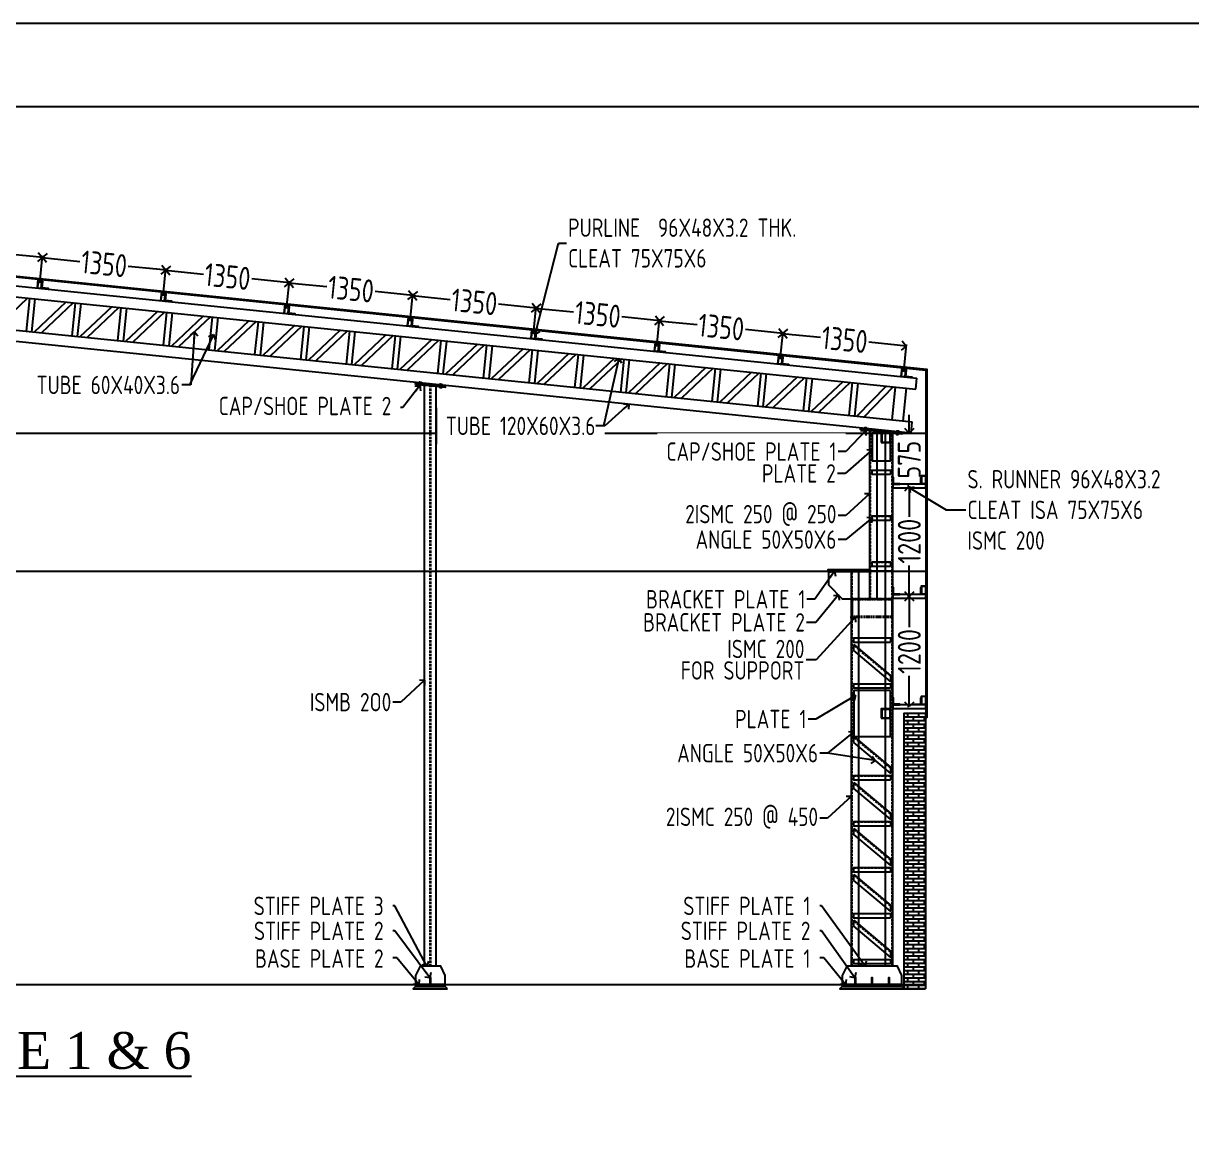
# Model space of a CAD drawing. Header units: millimetres. Extents: x 3470347 to 5996549, y -3470518 to 17149644.
# Drawn here: x 4654866 to 4667578, y 6622679 to 6634826 of the extents above; entities that cross this region are included whole.
import ezdxf

# ---------------------------------------------------------------- set-up
doc = ezdxf.new("R2010")
doc.units = ezdxf.units.MM
doc.header["$MEASUREMENT"] = 0
doc.header["$PDMODE"] = 35
doc.header["$PDSIZE"] = -5
doc.linetypes.add('DASHED', pattern=[0.75, 0.5, -0.25])
doc.linetypes.add('DASHED2', pattern=[0.375, 0.25, -0.125])
doc.layers.get('0').update_dxf_attribs({"linetype": 'CONTINUOUS', "lineweight": 25})
doc.layers.get('DEFPOINTS').update_dxf_attribs({"linetype": 'CONTINUOUS', "lineweight": 25})
doc.layers.add('BOLT', color=1, linetype='CONTINUOUS')
doc.layers.add('see level', color=2, linetype='CONTINUOUS')
for name, color, linetype, lineweight in [('L5', 10, 'CONTINUOUS', 40), ('rRCC 1', 3, 'CONTINUOUS', 25), ('SHEET', 7, 'CONTINUOUS', 15)]:
    doc.layers.add(name, color=color, linetype=linetype, lineweight=lineweight)
doc.styles.add('Arial', font='arial.ttf', dxfattribs={"height": 0.2})
doc.styles.add('DIM', font='geniso.shx', dxfattribs={"width": 0.85})
doc.dimstyles.new('ST-100', dxfattribs={"dimscale": 100, "dimtxt": 7, "dimasz": 5, "dimexe": 0.18, "dimexo": 0.0625, "dimgap": 0.2, "dimtad": 0, "dimdec": 0, "dimzin": 0, "dimdsep": 46, "dimtxsty": 'DIM', "dimblk": 'OPEN90', "dimcen": 0.09, "dimclrd": 256, "dimclrt": 7, "dimadec": 0, "dimazin": 0, "dimtfac": 1, "dimtdec": 0, "dimtofl": 0, "dimtmove": 0, "dimatfit": 3, "dimldrblk": 'OPEN90', "dimfxl": 1, "dimtolj": 1, "dimtzin": 0, "dimlwd": -1, "dimarcsym": 0})

# ---------------------------------------------------------------- blocks, each defined once
blk = doc.blocks.new('_Open90')
at = {"color": 0, "linetype": 'ByBlock', "lineweight": -2}
for p, q in [((0, 0), (-1, 0)), ((-0.5, 0.5), (0, 0)), ((0, 0), (-0.5, -0.5))]:
    blk.add_line(p, q, dxfattribs=at)
blk = doc.blocks.new('*D1167')
at = {"layer": 'BOLT', "color": 0, "lineweight": -2}
for p, q in [((4664500, 6628591), (4664488, 6628591)), ((4664500, 6627391), (4664488, 6627391))]:
    blk.add_line(p, q, dxfattribs=at)
at = {"layer": 'BOLT'}
for p, q in [((4664506, 6628491), (4664506, 6628255)), ((4664506, 6627491), (4664506, 6627726))]:
    blk.add_line(p, q, dxfattribs=at)
at = {"layer": 'DEFPOINTS', "color": 0}
for p in [(4664506, 6628591), (4664506, 6628591), (4664506, 6627391)]:
    blk.add_point(p, dxfattribs=at)
at = {"layer": 'BOLT', "xscale": 100, "yscale": 100, "zscale": 100}
for p, rotation in [((4664506, 6628591), 90), ((4664506, 6627391), 270)]:
    blk.add_blockref('_Open90', p, dxfattribs=dict(at, rotation=rotation))
at = {"layer": 'BOLT', "color": 7, "insert": (4664506, 6627991), "char_height": 250, "attachment_point": 5, "rotation": 90, "style": 'DIM'}
blk.add_mtext('\\A1;1200', dxfattribs=at)
blk = doc.blocks.new('*D1168')
at = {"layer": 'BOLT', "color": 0, "lineweight": -2}
for p, q in [((4664500, 6629791), (4664488, 6629791)), ((4664500, 6628591), (4664488, 6628591))]:
    blk.add_line(p, q, dxfattribs=at)
at = {"layer": 'BOLT'}
for p, q in [((4664506, 6629691), (4664506, 6629455)), ((4664506, 6628691), (4664506, 6628926))]:
    blk.add_line(p, q, dxfattribs=at)
at = {"layer": 'DEFPOINTS', "color": 0}
for p in [(4664506, 6629791), (4664506, 6629791), (4664506, 6628591)]:
    blk.add_point(p, dxfattribs=at)
at = {"layer": 'BOLT', "xscale": 100, "yscale": 100, "zscale": 100}
for p, rotation in [((4664506, 6629791), 90), ((4664506, 6628591), 270)]:
    blk.add_blockref('_Open90', p, dxfattribs=dict(at, rotation=rotation))
at = {"layer": 'BOLT', "color": 7, "insert": (4664506, 6629191), "char_height": 250, "attachment_point": 5, "rotation": 90, "style": 'DIM'}
blk.add_mtext('\\A1;1200', dxfattribs=at)
blk = doc.blocks.new('*D1169')
at = {"layer": 'BOLT'}
for p, q in [((4664506, 6630466), (4664506, 6630566)), ((4664506, 6629691), (4664506, 6629591))]:
    blk.add_line(p, q, dxfattribs=at)
at = {"layer": 'BOLT', "color": 0, "lineweight": -2}
for p, q in [((4664500, 6630366), (4664488, 6630366)), ((4664500, 6629791), (4664488, 6629791))]:
    blk.add_line(p, q, dxfattribs=at)
at = {"layer": 'DEFPOINTS', "color": 0}
for p in [(4664506, 6630366), (4664506, 6630366), (4664506, 6629791)]:
    blk.add_point(p, dxfattribs=at)
at = {"layer": 'BOLT', "xscale": 100, "yscale": 100, "zscale": 100}
for p, rotation in [((4664506, 6630366), 270), ((4664506, 6629791), 90)]:
    blk.add_blockref('_Open90', p, dxfattribs=dict(at, rotation=rotation))
at = {"layer": 'BOLT', "color": 7, "insert": (4664506, 6630078), "char_height": 250, "attachment_point": 5, "rotation": 90, "style": 'DIM'}
blk.add_mtext('\\A1;575', dxfattribs=at)
blk = doc.blocks.new('*D1438')
at = {"layer": 'BOLT', "color": 0, "lineweight": -2}
for p, q in [((4663102, 6631173), (4663132, 6631470)), ((4664445, 6631035), (4664475, 6631333))]:
    blk.add_line(p, q, dxfattribs=at)
at = {"layer": 'BOLT'}
for p, q in [((4663230, 6631442), (4663539, 6631411)), ((4664374, 6631325), (4664065, 6631357))]:
    blk.add_line(p, q, dxfattribs=at)
at = {"layer": 'DEFPOINTS', "color": 0}
for p in [(4663131, 6631452), (4663101, 6631167), (4664444, 6631029)]:
    blk.add_point(p, dxfattribs=at)
at = {"layer": 'BOLT', "xscale": 99.99999999999999, "yscale": 100, "zscale": 100}
for p, rotation in [((4663131, 6631452), 174.1519282366319), ((4664473, 6631315), 354.1519282366319)]:
    blk.add_blockref('_Open90', p, dxfattribs=dict(at, rotation=rotation))
at = {"layer": 'BOLT', "color": 7, "insert": (4663802, 6631384), "char_height": 250, "attachment_point": 5, "rotation": 354.1519, "style": 'DIM'}
blk.add_mtext('\\A1;1350', dxfattribs=at)
blk = doc.blocks.new('*D1439')
at = {"layer": 'BOLT', "color": 0, "lineweight": -2}
for p, q in [((4661759, 6631310), (4661789, 6631608)), ((4663102, 6631173), (4663132, 6631470))]:
    blk.add_line(p, q, dxfattribs=at)
at = {"layer": 'BOLT'}
for p, q in [((4661887, 6631580), (4662196, 6631548)), ((4663031, 6631463), (4662722, 6631494))]:
    blk.add_line(p, q, dxfattribs=at)
at = {"layer": 'DEFPOINTS', "color": 0}
for p in [(4661788, 6631590), (4661758, 6631304), (4663101, 6631167)]:
    blk.add_point(p, dxfattribs=at)
at = {"layer": 'BOLT', "xscale": 100, "yscale": 100, "zscale": 100}
for p, rotation in [((4661788, 6631590), 174.151928240695), ((4663131, 6631452), 354.1519282406949)]:
    blk.add_blockref('_Open90', p, dxfattribs=dict(at, rotation=rotation))
at = {"layer": 'BOLT', "color": 7, "insert": (4662459, 6631521), "char_height": 250, "attachment_point": 5, "rotation": 354.1519, "style": 'DIM'}
blk.add_mtext('\\A1;1350', dxfattribs=at)
blk = doc.blocks.new('*D1440')
at = {"layer": 'BOLT', "color": 0, "lineweight": -2}
for p, q in [((4660416, 6631448), (4660446, 6631746)), ((4661759, 6631310), (4661789, 6631608))]:
    blk.add_line(p, q, dxfattribs=at)
at = {"layer": 'BOLT'}
for p, q in [((4660544, 6631717), (4660853, 6631686)), ((4661688, 6631600), (4661379, 6631632))]:
    blk.add_line(p, q, dxfattribs=at)
at = {"layer": 'DEFPOINTS', "color": 0}
for p in [(4660445, 6631728), (4660415, 6631442), (4661758, 6631304)]:
    blk.add_point(p, dxfattribs=at)
at = {"layer": 'BOLT', "yscale": 100, "zscale": 100}
for p, xscale, rotation in [((4660445, 6631728), 99.99999999999999, 174.1519282407222), ((4661788, 6631590), 100, 354.1519282407222)]:
    blk.add_blockref('_Open90', p, dxfattribs=dict(at, xscale=xscale, rotation=rotation))
at = {"layer": 'BOLT', "color": 7, "insert": (4661116, 6631659), "char_height": 250, "attachment_point": 5, "rotation": 354.1519, "style": 'DIM'}
blk.add_mtext('\\A1;1350', dxfattribs=at)
blk = doc.blocks.new('*D1441')
at = {"layer": 'BOLT', "color": 0, "lineweight": -2}
for p, q in [((4659073, 6631585), (4659103, 6631883)), ((4660416, 6631448), (4660446, 6631746))]:
    blk.add_line(p, q, dxfattribs=at)
at = {"layer": 'BOLT'}
for p, q in [((4659201, 6631855), (4659510, 6631823)), ((4660345, 6631738), (4660036, 6631769))]:
    blk.add_line(p, q, dxfattribs=at)
at = {"layer": 'DEFPOINTS', "color": 0}
for p in [(4659102, 6631865), (4659072, 6631579), (4660415, 6631442)]:
    blk.add_point(p, dxfattribs=at)
at = {"layer": 'BOLT', "yscale": 100, "zscale": 100}
for p, xscale, rotation in [((4659102, 6631865), 100, 174.1519282407262), ((4660445, 6631728), 99.99999999999999, 354.1519282407262)]:
    blk.add_blockref('_Open90', p, dxfattribs=dict(at, xscale=xscale, rotation=rotation))
at = {"layer": 'BOLT', "color": 7, "insert": (4659773, 6631796), "char_height": 250, "attachment_point": 5, "rotation": 354.1519, "style": 'DIM'}
blk.add_mtext('\\A1;1350', dxfattribs=at)
blk = doc.blocks.new('*D1442')
at = {"layer": 'BOLT', "color": 0, "lineweight": -2}
for p, q in [((4657730, 6631723), (4657760, 6632021)), ((4659073, 6631585), (4659103, 6631883))]:
    blk.add_line(p, q, dxfattribs=at)
at = {"layer": 'BOLT'}
for p, q in [((4657858, 6631993), (4658167, 6631961)), ((4659002, 6631875), (4658693, 6631907))]:
    blk.add_line(p, q, dxfattribs=at)
at = {"layer": 'DEFPOINTS', "color": 0}
for p in [(4657759, 6632003), (4657729, 6631717), (4659072, 6631579)]:
    blk.add_point(p, dxfattribs=at)
at = {"layer": 'BOLT', "yscale": 100, "zscale": 100}
for p, xscale, rotation in [((4657759, 6632003), 100, 174.1519282407262), ((4659102, 6631865), 99.99999999999999, 354.1519282407262)]:
    blk.add_blockref('_Open90', p, dxfattribs=dict(at, xscale=xscale, rotation=rotation))
at = {"layer": 'BOLT', "color": 7, "insert": (4658430, 6631934), "char_height": 250, "attachment_point": 5, "rotation": 354.1519, "style": 'DIM'}
blk.add_mtext('\\A1;1350', dxfattribs=at)
blk = doc.blocks.new('*D1443')
at = {"layer": 'BOLT', "color": 0, "lineweight": -2}
for p, q in [((4656387, 6631860), (4656417, 6632158)), ((4657730, 6631723), (4657760, 6632021))]:
    blk.add_line(p, q, dxfattribs=at)
at = {"layer": 'BOLT'}
for p, q in [((4656515, 6632130), (4656824, 6632098)), ((4657659, 6632013), (4657350, 6632045))]:
    blk.add_line(p, q, dxfattribs=at)
at = {"layer": 'DEFPOINTS', "color": 0}
for p in [(4656416, 6632140), (4656386, 6631854), (4657729, 6631717)]:
    blk.add_point(p, dxfattribs=at)
at = {"layer": 'BOLT', "yscale": 100, "zscale": 100}
for p, xscale, rotation in [((4656416, 6632140), 99.99999999999999, 174.1519282407222), ((4657759, 6632003), 100, 354.1519282407222)]:
    blk.add_blockref('_Open90', p, dxfattribs=dict(at, xscale=xscale, rotation=rotation))
at = {"layer": 'BOLT', "color": 7, "insert": (4657087, 6632071), "char_height": 250, "attachment_point": 5, "rotation": 354.1519, "style": 'DIM'}
blk.add_mtext('\\A1;1350', dxfattribs=at)
blk = doc.blocks.new('*D1444')
at = {"layer": 'BOLT', "color": 0, "lineweight": -2}
for p, q in [((4655044, 6631998), (4655074, 6632296)), ((4656387, 6631860), (4656417, 6632158))]:
    blk.add_line(p, q, dxfattribs=at)
at = {"layer": 'BOLT'}
for p, q in [((4655172, 6632268), (4655481, 6632236)), ((4656316, 6632150), (4656007, 6632182))]:
    blk.add_line(p, q, dxfattribs=at)
at = {"layer": 'DEFPOINTS', "color": 0}
for p in [(4655073, 6632278), (4655043, 6631992), (4656386, 6631854)]:
    blk.add_point(p, dxfattribs=at)
at = {"layer": 'BOLT', "yscale": 100, "zscale": 100}
for p, xscale, rotation in [((4655073, 6632278), 100, 174.1519282407262), ((4656416, 6632140), 99.99999999999999, 354.1519282407262)]:
    blk.add_blockref('_Open90', p, dxfattribs=dict(at, xscale=xscale, rotation=rotation))
at = {"layer": 'BOLT', "color": 7, "insert": (4655744, 6632209), "char_height": 250, "attachment_point": 5, "rotation": 354.1519, "style": 'DIM'}
blk.add_mtext('\\A1;1350', dxfattribs=at)
blk = doc.blocks.new('*D1445')
at = {"layer": 'BOLT', "color": 0, "lineweight": -2}
for p, q in [((4653701, 6632136), (4653732, 6632433)), ((4655044, 6631998), (4655074, 6632296))]:
    blk.add_line(p, q, dxfattribs=at)
at = {"layer": 'BOLT'}
for p, q in [((4653829, 6632405), (4654138, 6632374)), ((4654973, 6632288), (4654664, 6632320))]:
    blk.add_line(p, q, dxfattribs=at)
at = {"layer": 'DEFPOINTS', "color": 0}
for p in [(4653730, 6632415), (4653700, 6632129), (4655043, 6631992)]:
    blk.add_point(p, dxfattribs=at)
at = {"layer": 'BOLT', "yscale": 100, "zscale": 100}
for p, xscale, rotation in [((4653730, 6632415), 100, 174.1519282407262), ((4655073, 6632278), 99.99999999999999, 354.1519282407262)]:
    blk.add_blockref('_Open90', p, dxfattribs=dict(at, xscale=xscale, rotation=rotation))
at = {"layer": 'BOLT', "color": 7, "insert": (4654401, 6632347), "char_height": 250, "attachment_point": 5, "rotation": 354.1519, "style": 'DIM'}
blk.add_mtext('\\A1;1350', dxfattribs=at)

msp = doc.modelspace()

# ---------------------------------------------------------------- hatches: boundary and pattern name
at = {"transparency": 33554559}
h = msp.add_hatch(color=2, dxfattribs=at)
h.dxf.hatch_style = 1
h.paths.add_polyline_path([(4655014.6, 6631946.52), (4655062.35, 6631941.63), (4655072.13, 6632037.13), (4655024.38, 6632042.02)])
h.paths.add_polyline_path([(4655018.11, 6631949.38), (4655059.49, 6631945.14), (4655068.62, 6632034.27), (4655027.24, 6632038.51)], flags=16)
h = msp.add_hatch(color=2, dxfattribs=at)
h.dxf.hatch_style = 1
h.paths.add_polyline_path([(4656357.58, 6631808.97), (4656405.33, 6631804.07), (4656415.11, 6631899.58), (4656367.36, 6631904.47)])
h.paths.add_polyline_path([(4656361.08, 6631811.82), (4656402.47, 6631807.58), (4656411.6, 6631896.72), (4656370.21, 6631900.96)], flags=16)
h = msp.add_hatch(color=2, dxfattribs=at)
h.dxf.hatch_style = 1
h.paths.add_polyline_path([(4657700.55, 6631671.41), (4657748.3, 6631666.52), (4657758.08, 6631762.02), (4657710.33, 6631766.91)])
h.paths.add_polyline_path([(4657704.06, 6631674.27), (4657745.44, 6631670.03), (4657754.57, 6631759.17), (4657713.19, 6631763.4)], flags=16)
h = msp.add_hatch(color=2, dxfattribs=at)
h.dxf.hatch_style = 1
h.paths.add_polyline_path([(4659043.52, 6631533.86), (4659091.27, 6631528.97), (4659101.05, 6631624.47), (4659053.3, 6631629.36)])
h.paths.add_polyline_path([(4659047.03, 6631536.72), (4659088.42, 6631532.48), (4659097.55, 6631621.61), (4659056.16, 6631625.85)], flags=16)
h = msp.add_hatch(color=2, dxfattribs=at)
h.dxf.hatch_style = 1
h.paths.add_polyline_path([(4660386.5, 6631396.31), (4660434.25, 6631391.42), (4660444.03, 6631486.92), (4660396.28, 6631491.81)])
h.paths.add_polyline_path([(4660390.01, 6631399.16), (4660431.39, 6631394.93), (4660440.52, 6631484.06), (4660399.14, 6631488.3)], flags=16)
h = msp.add_hatch(color=2, dxfattribs=at)
h.dxf.hatch_style = 1
h.paths.add_polyline_path([(4661729.47, 6631258.75), (4661777.22, 6631253.86), (4661787, 6631349.36), (4661739.25, 6631354.25)])
h.paths.add_polyline_path([(4661732.98, 6631261.61), (4661774.36, 6631257.37), (4661783.49, 6631346.51), (4661742.11, 6631350.75)], flags=16)
h = msp.add_hatch(color=2, dxfattribs=at)
h.dxf.hatch_style = 1
h.paths.add_polyline_path([(4663072.45, 6631121.2), (4663120.2, 6631116.31), (4663129.98, 6631211.81), (4663082.23, 6631216.7)])
h.paths.add_polyline_path([(4663075.95, 6631124.06), (4663117.34, 6631119.82), (4663126.47, 6631208.95), (4663085.08, 6631213.19)], flags=16)
h = msp.add_hatch(color=2, dxfattribs=at)
h.dxf.hatch_style = 1
h.paths.add_polyline_path([(4664415.42, 6630983.65), (4664463.17, 6630978.76), (4664472.95, 6631074.26), (4664425.2, 6631079.15)])
h.paths.add_polyline_path([(4664418.93, 6630986.51), (4664460.31, 6630982.27), (4664469.44, 6631071.4), (4664428.06, 6631075.64)], flags=16)
h = msp.add_hatch(color=2, dxfattribs=at)
h.dxf.hatch_style = 1
h.paths.add_polyline_path([(4664201.37, 6630265.5), (4664201.37, 6630365.5), (4664301.37, 6630365.5), (4664301.37, 6630265.5)])
h.paths.add_polyline_path([(4664205.37, 6630269.5), (4664205.37, 6630361.5), (4664297.37, 6630361.5), (4664297.37, 6630269.5)], flags=16)
h = msp.add_hatch(color=2, dxfattribs=at)
h.dxf.hatch_style = 1
h.paths.add_polyline_path([(4664686.37, 6629810.5), (4664686.37, 6629906.5), (4664638.37, 6629906.5), (4664638.37, 6629810.5)])
h.paths.add_polyline_path([(4664683.17, 6629903.3), (4664683.17, 6629813.7), (4664641.57, 6629813.7), (4664641.57, 6629903.3)], flags=16)
h = msp.add_hatch(color=2, dxfattribs=at)
h.dxf.hatch_style = 1
h.paths.add_polyline_path([(4664686.37, 6628610.5), (4664686.37, 6628706.5), (4664638.37, 6628706.5), (4664638.37, 6628610.5)])
h.paths.add_polyline_path([(4664683.17, 6628703.3), (4664683.17, 6628613.7), (4664641.57, 6628613.7), (4664641.57, 6628703.3)], flags=16)
h = msp.add_hatch(color=2, dxfattribs=at)
h.dxf.hatch_style = 1
h.paths.add_polyline_path([(4664686.37, 6627410.5), (4664686.37, 6627506.5), (4664638.37, 6627506.5), (4664638.37, 6627410.5)])
h.paths.add_polyline_path([(4664683.17, 6627503.3), (4664683.17, 6627413.7), (4664641.57, 6627413.7), (4664641.57, 6627503.3)], flags=16)
h = msp.add_hatch(color=2, dxfattribs=at)
h.dxf.hatch_style = 1
h.paths.add_polyline_path([(4664201.37, 6627265.5), (4664201.37, 6627365.5), (4664301.37, 6627365.5), (4664301.37, 6627265.5)])
h.paths.add_polyline_path([(4664205.37, 6627269.5), (4664205.37, 6627361.5), (4664297.37, 6627361.5), (4664297.37, 6627269.5)], flags=16)
at = {"ltscale": 15, "true_color": 0xcd6928}
h = msp.add_hatch(dxfattribs=at)
h.set_pattern_fill('AR-BRSTD', color=32, scale=15, angle=180)
h.set_pattern_definition([(0, (4634911.37, 6623720.505), (0, 40.005), []), (90, (4634911.37, 6623720.505), (-60, 40.005), [40.005, -40.005])])
h.paths.add_polyline_path([(4664681.37, 6624320.5), (4664451.37, 6624320.5), (4664451.37, 6627320.5), (4664681.37, 6627320.5)])

# ---------------------------------------------------------------- linework, layer by layer
at = {"color": 1}
for p, q in [((4659232.2, 6624565.5, 0), (4659232.2, 6630887.27, 0)), ((4664076.37, 6628565.5, 0), (4664076.37, 6630391.11, 0)), ((4664156.37, 6628565.5, 0), (4664156.37, 6630382.92, 0)), ((4664246.37, 6628265.5, 0), (4664246.37, 6630373.7, 0)), ((4664326.37, 6624565.5, 0), (4664326.37, 6630365.5, 0)), ((4663876.37, 6624565.5, 0), (4663876.37, 6628865.5, 0)), ((4663956.37, 6628265.5, 0), (4663956.37, 6628865.5, 0)), ((4663956.37, 6624565.5, 0), (4663956.37, 6628265.5, 0)), ((4664246.37, 6624565.5, 0), (4664246.37, 6628265.5, 0))]:
    msp.add_line(p, q, dxfattribs=at)
at = {"color": 1, "linetype": 'DASHED', "ltscale": 50}
for p, q in [((4659291.25, 6624565.5, 0), (4659291.25, 6630881.22, 0)), ((4659298.15, 6624565.5, 0), (4659298.15, 6630880.52, 0)), ((4664083.47, 6628565.5, 0), (4664083.47, 6630390.38, 0)), ((4664319.27, 6628265.5, 0), (4664319.27, 6630366.23, 0)), ((4663883.47, 6628265.5, 0), (4663883.47, 6628865.5, 0)), ((4663883.47, 6624565.5, 0), (4663883.47, 6628265.5, 0)), ((4664319.27, 6624565.5, 0), (4664319.27, 6628265.5, 0))]:
    msp.add_line(p, q, dxfattribs=at)
at = {"color": 192, "lineweight": 25, "elevation": 0}
msp.add_lwpolyline([(4630913.37, 6601077.16), (4678644.03, 6601077.16), (4678644.03, 6634826.15), (4630913.37, 6634826.15)], close=True, dxfattribs=at)
at = {"color": 140, "elevation": 0}
for points in [[(4649681.37, 6632599.32), (4664696.37, 6631061.43), (4664696.37, 6627268.09)], [(4649681.37, 6632589.27), (4664686.37, 6631052.4), (4664686.37, 6627268.09)], [(4664696.37, 6627268.09), (4664686.37, 6627268.09)]]:
    msp.add_lwpolyline(points, dxfattribs=at)
at = {"color": 3, "elevation": 0}
for points in [[(4649681.38, 6632492.77), (4664587.52, 6630966.02)], [(4649681.38, 6632492.77), (4664587.52, 6630966.02)], [(4649681.38, 6632372.14), (4664575.29, 6630846.65)], [(4649681.38, 6632010.26), (4664538.61, 6630488.52)], [(4649681.38, 6631889.63), (4664526.38, 6630369.14)], [(4654910.85, 6631836.52), (4654565.05, 6631510.05)], [(4654899.04, 6631475.84), (4654935.72, 6631833.97)], [(4654958.73, 6631469.73), (4654995.41, 6631827.86)], [(4655329.4, 6631793.65), (4654983.57, 6631467.15)], [(4655408.25, 6631785.57), (4655062.45, 6631459.11)], [(4655396.44, 6631424.9), (4655433.12, 6631783.02)], [(4655456.13, 6631418.78), (4655492.81, 6631776.91)], [(4655826.8, 6631742.7), (4655480.97, 6631416.21)], [(4655905.65, 6631734.63), (4655559.85, 6631408.16)], [(4655893.84, 6631373.95), (4655930.52, 6631732.08)], [(4655953.53, 6631367.84), (4655990.21, 6631725.97)], [(4656324.2, 6631691.76), (4655978.36, 6631365.26)], [(4656403.05, 6631683.68), (4656057.24, 6631357.22)], [(4656391.24, 6631323.01), (4656427.92, 6631681.13)], [(4656450.92, 6631316.89), (4656487.6, 6631675.02)], [(4656821.6, 6631640.81), (4656475.76, 6631314.32)], [(4656900.44, 6631632.74), (4656554.64, 6631306.27)], [(4656888.63, 6631272.06), (4656925.31, 6631630.19)], [(4656948.32, 6631265.95), (4656985, 6631624.07)], [(4657318.99, 6631589.87), (4656973.16, 6631263.37)], [(4657397.84, 6631581.79), (4657052.04, 6631255.32)], [(4657386.03, 6631221.12), (4657422.71, 6631579.24)], [(4657445.72, 6631215), (4657482.4, 6631573.13)], [(4657816.39, 6631538.92), (4657470.56, 6631212.43)], [(4657895.24, 6631530.84), (4657549.44, 6631204.38)], [(4657883.43, 6631170.17), (4657920.11, 6631528.3)], [(4657943.12, 6631164.06), (4657979.8, 6631522.18)], [(4658313.79, 6631487.97), (4657967.96, 6631161.48)], [(4658392.64, 6631479.9), (4658046.83, 6631153.43)], [(4658380.83, 6631119.22), (4658417.51, 6631477.35)], [(4658440.51, 6631113.11), (4658477.2, 6631471.24)], [(4658811.19, 6631437.03), (4658465.35, 6631110.53)], [(4658890.04, 6631428.95), (4658544.23, 6631102.49)], [(4658878.22, 6631068.28), (4658914.91, 6631426.41)], [(4658937.91, 6631062.17), (4658974.59, 6631420.29)], [(4659308.59, 6631386.08), (4658962.75, 6631059.59)], [(4659387.43, 6631378.01), (4659041.63, 6631051.54)], [(4659375.62, 6631017.33), (4659412.3, 6631375.46)], [(4659435.31, 6631011.22), (4659471.99, 6631369.35)], [(4659805.98, 6631335.14), (4659460.15, 6631008.64)], [(4659884.83, 6631327.06), (4659539.03, 6631000.6)], [(4659873.02, 6630966.39), (4659909.7, 6631324.51)], [(4659932.71, 6630960.28), (4659969.39, 6631318.4)], [(4660303.38, 6631284.19), (4659957.55, 6630957.7)], [(4660382.23, 6631276.12), (4660036.43, 6630949.65)], [(4660370.42, 6630915.44), (4660407.1, 6631273.57)], [(4660430.11, 6630909.33), (4660466.79, 6631267.46)], [(4660800.78, 6631233.25), (4660454.94, 6630906.75)], [(4660879.63, 6631225.17), (4660533.82, 6630898.71)], [(4660867.82, 6630864.5), (4660904.5, 6631222.62)], [(4660927.5, 6630858.38), (4660964.18, 6631216.51)], [(4661298.18, 6631182.3), (4660952.34, 6630855.81)], [(4661377.02, 6631174.23), (4661031.22, 6630847.76)], [(4661365.21, 6630813.55), (4661401.89, 6631171.68)], [(4661424.9, 6630807.44), (4661461.58, 6631165.56)], [(4661795.57, 6631131.36), (4661449.74, 6630804.86)], [(4661874.42, 6631123.28), (4661528.62, 6630796.82)], [(4661862.61, 6630762.61), (4661899.29, 6631120.73)], [(4661922.3, 6630756.49), (4661958.98, 6631114.62)], [(4662292.97, 6631080.41), (4661947.14, 6630753.92)], [(4662371.82, 6631072.33), (4662026.02, 6630745.87)], [(4662360.01, 6630711.66), (4662396.69, 6631069.79)], [(4662419.7, 6630705.55), (4662456.38, 6631063.67)], [(4662790.37, 6631029.47), (4662444.54, 6630702.97)], [(4662869.22, 6631021.39), (4662523.41, 6630694.92)], [(4662857.41, 6630660.72), (4662894.09, 6631018.84)], [(4662917.09, 6630654.6), (4662953.78, 6631012.73)], [(4663287.77, 6630978.52), (4662941.93, 6630652.03)], [(4663366.62, 6630970.44), (4663020.81, 6630643.98)], [(4663354.8, 6630609.77), (4663391.49, 6630967.9)], [(4663414.49, 6630603.66), (4663451.17, 6630961.78)], [(4664575.29, 6630846.65), (4664587.52, 6630966.02)], [(4663785.17, 6630927.57), (4663439.33, 6630601.08)], [(4663864.01, 6630919.5), (4663518.21, 6630593.03)], [(4663852.2, 6630558.82), (4663888.88, 6630916.95)], [(4663911.89, 6630552.71), (4663948.57, 6630910.84)], [(4664255.58, 6630879.39), (4663936.73, 6630550.13)], [(4664331.57, 6630871.61), (4664012.75, 6630542.38)], [(4664319.76, 6630510.94), (4664356.44, 6630869.06)], [(4664439.13, 6630498.71), (4664475.81, 6630856.84)], [(4664526.38, 6630369.14), (4664538.61, 6630488.52)], [(4664301.37, 6629915.5), (4664101.37, 6629915.5), (4664101.37, 6629965.5), (4664301.37, 6629965.5), (4664301.37, 6629915.5)], [(4664301.37, 6629415.5), (4664101.37, 6629415.5), (4664101.37, 6629465.5), (4664301.37, 6629465.5), (4664301.37, 6629415.5)], [(4664301.37, 6628915.5), (4664101.37, 6628915.5), (4664101.37, 6628965.5), (4664301.37, 6628965.5), (4664301.37, 6628915.5)], [(4663901.36, 6628065.52), (4664301.37, 6627730.71), (4664301.37, 6627665.5), (4663901.37, 6628000.3), (4663901.37, 6628065.5)], [(4664301.37, 6628090.5), (4663901.37, 6628090.5), (4663901.37, 6628140.5), (4664301.37, 6628140.5), (4664301.37, 6628090.5)], [(4664301.37, 6627590.5), (4663901.37, 6627590.5), (4663901.37, 6627640.5), (4664301.37, 6627640.5), (4664301.37, 6627590.5)], [(4663901.36, 6627065.52), (4664301.37, 6626730.71), (4664301.37, 6626665.5), (4663901.37, 6627000.3), (4663901.37, 6627065.5)], [(4664301.37, 6626590.5), (4663901.37, 6626590.5), (4663901.37, 6626640.5), (4664301.37, 6626640.5), (4664301.37, 6626590.5)], [(4663901.36, 6626565.52), (4664301.37, 6626230.71), (4664301.37, 6626165.5), (4663901.37, 6626500.3), (4663901.37, 6626565.5)], [(4664301.37, 6626090.5), (4663901.37, 6626090.5), (4663901.37, 6626140.5), (4664301.37, 6626140.5), (4664301.37, 6626090.5)], [(4663901.36, 6626065.52), (4664301.37, 6625730.71), (4664301.37, 6625665.5), (4663901.37, 6626000.3), (4663901.37, 6626065.5)], [(4664301.37, 6625590.5), (4663901.37, 6625590.5), (4663901.37, 6625640.5), (4664301.37, 6625640.5), (4664301.37, 6625590.5)], [(4663901.36, 6625565.52), (4664301.37, 6625230.71), (4664301.37, 6625165.5), (4663901.37, 6625500.3), (4663901.37, 6625565.5)], [(4664301.37, 6625090.5), (4663901.37, 6625090.5), (4663901.37, 6625140.5), (4664301.37, 6625140.5), (4664301.37, 6625090.5)], [(4663901.36, 6625065.52), (4664301.37, 6624730.71), (4664301.37, 6624665.5), (4663901.37, 6625000.3), (4663901.37, 6625065.5)], [(4664301.37, 6624590.5), (4663901.37, 6624590.5), (4663901.37, 6624640.5), (4664301.37, 6624640.5), (4664301.37, 6624590.5)]]:
    msp.add_lwpolyline(points, dxfattribs=at)
at = {"elevation": 0}
for points in [[(4655024.38, 6632042.02), (4655014.6, 6631946.52), (4655062.35, 6631941.63), (4655072.13, 6632037.13)], [(4655027.24, 6632038.51), (4655018.11, 6631949.38), (4655059.49, 6631945.14), (4655068.62, 6632034.27)], [(4656367.36, 6631904.47), (4656357.58, 6631808.97), (4656405.33, 6631804.07), (4656415.11, 6631899.58)], [(4656370.21, 6631900.96), (4656361.08, 6631811.82), (4656402.47, 6631807.58), (4656411.6, 6631896.72)], [(4657710.33, 6631766.91), (4657700.55, 6631671.41), (4657748.3, 6631666.52), (4657758.08, 6631762.02)], [(4657713.19, 6631763.4), (4657704.06, 6631674.27), (4657745.44, 6631670.03), (4657754.57, 6631759.17)], [(4659053.3, 6631629.36), (4659043.52, 6631533.86), (4659091.27, 6631528.97), (4659101.05, 6631624.47)], [(4659056.16, 6631625.85), (4659047.03, 6631536.72), (4659088.42, 6631532.48), (4659097.55, 6631621.61)], [(4660396.28, 6631491.81), (4660386.5, 6631396.31), (4660434.25, 6631391.42), (4660444.03, 6631486.92)], [(4660399.14, 6631488.3), (4660390.01, 6631399.16), (4660431.39, 6631394.93), (4660440.52, 6631484.06)], [(4661739.25, 6631354.25), (4661729.47, 6631258.75), (4661777.22, 6631253.86), (4661787, 6631349.36)], [(4661742.11, 6631350.75), (4661732.98, 6631261.61), (4661774.36, 6631257.37), (4661783.49, 6631346.51)], [(4663082.23, 6631216.7), (4663072.45, 6631121.2), (4663120.2, 6631116.31), (4663129.98, 6631211.81)], [(4663085.08, 6631213.19), (4663075.95, 6631124.06), (4663117.34, 6631119.82), (4663126.47, 6631208.95)], [(4664425.2, 6631079.15), (4664415.42, 6630983.65), (4664463.17, 6630978.76), (4664472.95, 6631074.26)], [(4664428.06, 6631075.64), (4664418.93, 6630986.51), (4664460.31, 6630982.27), (4664469.44, 6631071.4)], [(4664686.37, 6629906.5), (4664686.37, 6629810.5), (4664638.37, 6629810.5), (4664638.37, 6629906.5)], [(4664683.17, 6629903.3), (4664683.17, 6629813.7), (4664641.57, 6629813.7), (4664641.57, 6629903.3)], [(4664686.37, 6628706.5), (4664686.37, 6628610.5), (4664638.37, 6628610.5), (4664638.37, 6628706.5)], [(4664683.17, 6628703.3), (4664683.17, 6628613.7), (4664641.57, 6628613.7), (4664641.57, 6628703.3)], [(4664686.37, 6627506.5), (4664686.37, 6627410.5), (4664638.37, 6627410.5), (4664638.37, 6627506.5)], [(4664683.17, 6627503.3), (4664683.17, 6627413.7), (4664641.57, 6627413.7), (4664641.57, 6627503.3)]]:
    msp.add_lwpolyline(points, close=True, dxfattribs=at)
at = {"color": 3, "elevation": 0}
for points in [[(4655136.96, 6631933.99), (4655137.57, 6631939.95), (4655068.93, 6631946.99), (4655075.96, 6632015.63), (4655069.99, 6632016.24), (4655062.35, 6631941.63)], [(4656479.93, 6631796.43), (4656480.55, 6631802.4), (4656411.91, 6631809.43), (4656418.94, 6631878.07), (4656412.97, 6631878.68), (4656405.33, 6631804.07)], [(4657822.91, 6631658.88), (4657823.52, 6631664.85), (4657754.88, 6631671.88), (4657761.91, 6631740.52), (4657755.94, 6631741.13), (4657748.3, 6631666.52)], [(4659165.88, 6631521.33), (4659166.49, 6631527.3), (4659097.85, 6631534.33), (4659104.88, 6631602.97), (4659098.92, 6631603.58), (4659091.27, 6631528.97)], [(4660508.86, 6631383.77), (4660509.47, 6631389.74), (4660440.83, 6631396.77), (4660447.86, 6631465.41), (4660441.89, 6631466.03), (4660434.25, 6631391.42)], [(4661851.83, 6631246.22), (4661852.44, 6631252.19), (4661783.8, 6631259.22), (4661790.83, 6631327.86), (4661784.86, 6631328.47), (4661777.22, 6631253.86)], [(4663194.81, 6631108.67), (4663195.42, 6631114.64), (4663126.78, 6631121.67), (4663133.81, 6631190.31), (4663127.84, 6631190.92), (4663120.2, 6631116.31)], [(4664537.78, 6630971.12), (4664538.39, 6630977.08), (4664469.75, 6630984.12), (4664476.78, 6631052.76), (4664470.81, 6631053.37), (4664463.17, 6630978.76)], [(4664201.37, 6630265.5), (4664301.37, 6630265.5), (4664301.37, 6630365.5), (4664201.37, 6630365.5)], [(4664205.37, 6630269.5), (4664297.37, 6630269.5), (4664297.37, 6630361.5), (4664205.37, 6630361.5)], [(4664326.37, 6629885.5), (4664326.37, 6629810.5), (4664401.37, 6629810.5), (4664401.37, 6629816.5), (4664332.37, 6629816.5), (4664332.37, 6629885.5)], [(4664638.37, 6629885.5), (4664638.37, 6629810.5), (4664563.37, 6629810.5), (4664563.37, 6629816.5), (4664632.37, 6629816.5), (4664632.37, 6629885.5)], [(4663626.37, 6628865.5), (4663626.37, 6628715.5), (4663776.37, 6628565.5), (4663876.37, 6628565.5), (4664326.37, 6628565.5), (4664326.37, 6628865.5), (4663876.37, 6628865.5)], [(4664326.37, 6628685.5), (4664326.37, 6628610.5), (4664401.37, 6628610.5), (4664401.37, 6628616.5), (4664332.37, 6628616.5), (4664332.37, 6628685.5)], [(4664638.37, 6628685.5), (4664638.37, 6628610.5), (4664563.37, 6628610.5), (4664563.37, 6628616.5), (4664632.37, 6628616.5), (4664632.37, 6628685.5)], [(4664326.37, 6627485.5), (4664326.37, 6627410.5), (4664401.37, 6627410.5), (4664401.37, 6627416.5), (4664332.37, 6627416.5), (4664332.37, 6627485.5)], [(4664638.37, 6627485.5), (4664638.37, 6627410.5), (4664563.37, 6627410.5), (4664563.37, 6627416.5), (4664632.37, 6627416.5), (4664632.37, 6627485.5)], [(4664201.37, 6627265.5), (4664301.37, 6627265.5), (4664301.37, 6627365.5), (4664201.37, 6627365.5)], [(4664205.37, 6627269.5), (4664297.37, 6627269.5), (4664297.37, 6627361.5), (4664205.37, 6627361.5)]]:
    msp.add_lwpolyline(points, close=True, dxfattribs=at)
at = {"color": 5, "elevation": 0}
for points in [[(4659132.5, 6630897.48), (4659134.95, 6630921.36), (4659459.35, 6630888.13), (4659456.91, 6630864.25)], [(4663976.67, 6630401.32), (4663979.11, 6630425.2), (4664428.52, 6630379.17), (4664426.07, 6630355.29)], [(4664301.37, 6630365.5), (4664101.37, 6630365.5), (4664101.37, 6630065.5), (4664301.37, 6630065.5)], [(4664301.37, 6627565.5), (4663901.37, 6627565.5), (4663901.37, 6627065.5), (4664301.37, 6627065.5)], [(4659457.2, 6624345.5), (4659457.2, 6624365.5), (4659132.2, 6624365.5), (4659132.2, 6624345.5)]]:
    msp.add_lwpolyline(points, close=True, dxfattribs=at)
for points in [[(4659133.72, 6630909.42), (4659458.13, 6630876.19)], [(4659174.28, 6630893.2), (4659173.47, 6630885.24), (4659189.38, 6630883.61), (4659190.2, 6630891.57)], [(4659176.73, 6630917.08), (4659177.54, 6630925.04), (4659193.46, 6630923.41), (4659192.65, 6630915.45)], [(4659181.43, 6630884.43), (4659185.5, 6630924.22)], [(4659399.21, 6630870.16), (4659398.39, 6630862.21), (4659414.31, 6630860.58), (4659415.13, 6630868.53)], [(4659401.66, 6630894.04), (4659402.47, 6630902), (4659418.39, 6630900.37), (4659417.57, 6630892.41)], [(4659406.35, 6630861.39), (4659410.43, 6630901.18)], [(4659407.17, 6630869.35), (4659409.61, 6630893.22)], [(4663977.89, 6630413.26), (4664427.3, 6630367.23)], [(4664018.45, 6630397.04), (4664017.63, 6630389.09), (4664033.55, 6630387.45), (4664034.37, 6630395.41)], [(4664020.9, 6630420.92), (4664021.71, 6630428.88), (4664037.63, 6630427.25), (4664036.81, 6630419.29)], [(4664025.59, 6630388.27), (4664029.67, 6630428.06)], [(4664368.38, 6630361.2), (4664367.56, 6630353.24), (4664383.48, 6630351.61), (4664384.29, 6630359.57)], [(4664370.82, 6630385.08), (4664371.64, 6630393.04), (4664387.55, 6630391.41), (4664386.74, 6630383.45)], [(4664375.52, 6630352.43), (4664379.6, 6630392.22)], [(4664376.34, 6630360.39), (4664378.78, 6630384.26)], [(4664426.37, 6624345.5), (4664426.37, 6624365.5), (4663776.37, 6624365.5), (4663776.37, 6624345.5), (4664426.37, 6624345.5)]]:
    msp.add_lwpolyline(points, dxfattribs=at)
at = {"color": 8, "elevation": 0}
for points in [[(4634681.37, 6630365.5), (4664681.37, 6630365.5)], [(4634681.37, 6628865.5), (4664681.37, 6628865.5)], [(4634681.37, 6624365.5), (4664681.37, 6624365.5)]]:
    msp.add_lwpolyline(points, dxfattribs=at)
at = {"color": 3, "linetype": 'DASHED', "ltscale": 50, "elevation": 0}
for points in [[(4664301.37, 6629959.5), (4664101.37, 6629959.5)], [(4664301.37, 6629459.5), (4664101.37, 6629459.5)], [(4664301.37, 6628959.5), (4664101.37, 6628959.5)], [(4664301.37, 6628134.5), (4663901.37, 6628134.5)], [(4664301.37, 6627722.88), (4663901.37, 6628057.68)], [(4664301.37, 6627634.5), (4663901.37, 6627634.5)], [(4664301.37, 6626722.88), (4663901.37, 6627057.68)], [(4664301.37, 6626634.5), (4663901.37, 6626634.5)], [(4664301.37, 6626222.88), (4663901.37, 6626557.68)], [(4664301.37, 6626134.5), (4663901.37, 6626134.5)], [(4664301.37, 6625722.88), (4663901.37, 6626057.68)], [(4664301.37, 6625634.5), (4663901.37, 6625634.5)], [(4664301.37, 6625222.88), (4663901.37, 6625557.68)], [(4664301.37, 6625134.5), (4663901.37, 6625134.5)], [(4664301.37, 6624722.88), (4663901.37, 6625057.68)], [(4664301.37, 6624634.5), (4663901.37, 6624634.5)]]:
    msp.add_lwpolyline(points, dxfattribs=at)
at = {"color": 2, "elevation": 0}
for points in [[(4664326.37, 6629810.5), (4664326.37, 6629770.5), (4664686.37, 6629770.5), (4664686.37, 6629810.5)], [(4664326.37, 6628610.5), (4664326.37, 6628570.5), (4664686.37, 6628570.5), (4664686.37, 6628610.5)], [(4664326.37, 6627410.5), (4664326.37, 6627370.5), (4664686.37, 6627370.5), (4664686.37, 6627410.5)]]:
    msp.add_lwpolyline(points, close=True, dxfattribs=at)
at = {"color": 6, "linetype": 'DASHED2', "ltscale": 50, "elevation": 0}
for points in [[(4663883.47, 6628365.5), (4664319.27, 6628365.5), (4664319.27, 6628565.5), (4663883.47, 6628565.5)], [(4663883.47, 6628376.3), (4664319.27, 6628376.3), (4664319.27, 6628554.7), (4663883.47, 6628554.7)]]:
    msp.add_lwpolyline(points, close=True, dxfattribs=at)
at = {"color": 4, "elevation": 0}
for points in [[(4659132.2, 6624465.5), (4659132.2, 6624365.5), (4659457.2, 6624365.5), (4659457.2, 6624465.5), (4659407.2, 6624565.5), (4659182.2, 6624565.5)], [(4663826.37, 6624565.5), (4663776.37, 6624465.5), (4663776.37, 6624365.5), (4664426.37, 6624365.5), (4664426.37, 6624465.5), (4664376.37, 6624565.5)], [(4659299.7, 6624365.5), (4659299.7, 6624440.5), (4659289.7, 6624440.5), (4659289.7, 6624365.5)], [(4663923.04, 6624365.5), (4663923.04, 6624440.5), (4663913.04, 6624440.5), (4663913.04, 6624365.5)], [(4664106.37, 6624365.5), (4664106.37, 6624440.5), (4664096.37, 6624440.5), (4664096.37, 6624365.5)], [(4664291.37, 6624365.5), (4664291.37, 6624440.5), (4664281.37, 6624440.5), (4664281.37, 6624365.5)]]:
    msp.add_lwpolyline(points, close=True, dxfattribs=at)
at = {"color": 6, "elevation": 0}
for points in [[(4659482.2, 6624320.5), (4659457.2, 6624345.5), (4659132.2, 6624345.5), (4659107.2, 6624320.5)], [(4664451.37, 6624320.5), (4664426.37, 6624345.5), (4663776.37, 6624345.5), (4663751.37, 6624320.5)]]:
    msp.add_lwpolyline(points, close=True, dxfattribs=at)
at = {"layer": 'L5', "color": 0, "linetype": 'ByBlock', "elevation": 0}
msp.add_lwpolyline([(4664076.37, 6628865.5), (4663626.37, 6628865.5), (4663626.37, 6628877.5), (4664076.37, 6628877.5)], close=True, dxfattribs=at)
at = {"layer": 'see level', "color": 1, "linetype": 'ByBlock', "elevation": 0}
msp.add_lwpolyline([(4664681.37, 6624320.5), (4664451.37, 6624320.5), (4664451.37, 6627320.5), (4664681.37, 6627320.5)], close=True, dxfattribs=at)
at = {"layer": 'SHEET', "color": 220, "lineweight": 25, "elevation": 0}
msp.add_lwpolyline([(4631822.52, 6601984.62), (4677734.87, 6601984.62), (4677734.87, 6633918.7), (4631822.52, 6633918.7)], close=True, dxfattribs=at)

# ---------------------------------------------------------------- texts
at = {"color": 7, "lineweight": 25, "insert": (4649898.22, 6623646.25, 0), "char_height": 400, "width": 40509.6038, "attachment_point": 5, "style": 'Arial'}
msp.add_mtext('{\\ftimes new roman|b0|i0|c0|p0;\\LTYPICAL SECTION DETAIL AT GRIDE LINE 1 & 6 }', dxfattribs=at)

# ---------------------------------------------------------------- dimensions: what is measured, and where the dimension line sits
at = {"layer": 'BOLT'}
for base, p1, p2, angle, override, picture, middle in [((4653729.69, 6632415.37, 0), (4655043.37, 6631991.82, 0), (4653700.39, 6632129.38, 0), 174.151928, {"dimtxt": 2.5, "dimasz": 1, "dimtmove": 1}, '*D1445', (4654401.17, 6632346.59, 0)), ((4655072.66, 6632277.82, 0), (4656386.34, 6631854.27, 0), (4655043.37, 6631991.82, 0), 174.151928, {"dimtxt": 2.5, "dimasz": 1, "dimtmove": 1}, '*D1444', (4655744.15, 6632209.04, 0)), ((4656415.63, 6632140.26, 0), (4657729.32, 6631716.72, 0), (4656386.34, 6631854.27, 0), 174.151928, {"dimtxt": 2.5, "dimasz": 1, "dimtmove": 1}, '*D1443', (4657087.12, 6632071.49, 0)), ((4657758.61, 6632002.71, 0), (4659072.29, 6631579.16, 0), (4657729.32, 6631716.72, 0), 174.151928, {"dimtxt": 2.5, "dimasz": 1, "dimtmove": 1}, '*D1442', (4658430.09, 6631933.93, 0)), ((4659101.58, 6631865.16, 0), (4660415.26, 6631441.61, 0), (4659072.29, 6631579.16, 0), 174.151928, {"dimtxt": 2.5, "dimasz": 1, "dimtmove": 1}, '*D1441', (4659773.07, 6631796.38, 0)), ((4660444.56, 6631727.6, 0), (4661758.24, 6631304.06, 0), (4660415.26, 6631441.61, 0), 174.151928, {"dimtxt": 2.5, "dimasz": 1, "dimtmove": 1}, '*D1440', (4661116.04, 6631658.83, 0)), ((4661787.53, 6631590.05, 0), (4663101.21, 6631166.51, 0), (4661758.24, 6631304.06, 0), 174.151928, {"dimtxt": 2.5, "dimasz": 1, "dimtmove": 1}, '*D1439', (4662459.02, 6631521.28, 0)), ((4664506.37, 6630365.5, 0), (4664506.37, 6629790.5, 0), (4664506.37, 6630365.5, 0), 90, {"dimtxt": 2.5, "dimasz": 1, "dimblk": 'Open90', "dimtmove": 1}, '*D1169', (4664506.37, 6630078, 0)), ((4664506.37, 6629790.5, 0), (4664506.37, 6628590.5, 0), (4664506.37, 6629790.5, 0), 90, {"dimtxt": 2.5, "dimasz": 1, "dimblk": 'Open90', "dimtmove": 1}, '*D1168', (4664506.37, 6629190.5, 0)), ((4664506.37, 6628590.5, 0), (4664506.37, 6627390.5, 0), (4664506.37, 6628590.5, 0), 90, {"dimtxt": 2.5, "dimasz": 1, "dimblk": 'Open90', "dimtmove": 1}, '*D1167', (4664506.37, 6627990.5, 0))]:
    dim = msp.add_linear_dim(base=base, p1=p1, p2=p2, angle=angle, dimstyle='ST-100', override=override, dxfattribs=at)
    dim.commit()
    dim.dimension.update_dxf_attribs({"geometry": picture, "text_midpoint": middle})
dim = msp.add_aligned_dim(p1=(4664444.19, 6631028.95, 0), p2=(4663101.21, 6631166.51, 0), distance=-287.49, dimstyle='ST-100', override={"dimtxt": 2.5, "dimasz": 1, "dimblk": 'Open90', "dimtmove": 1}, dxfattribs=at)
dim.commit()
dim.dimension.update_dxf_attribs({"geometry": '*D1438', "text_midpoint": (4663801.99, 6631383.72, 0)})

# ---------------------------------------------------------------- leaders
at = {"layer": 'rRCC 1'}
for points in [[(4659181.43, 6630884.43, 0), (4658993.71, 6630646.61, 0), (4658907.67, 6630646.61, 0)], [(4659256.78, 6624565.5, 0), (4658908.2, 6625222.18, 0), (4658780.66, 6625222.18, 0)], [(4664026.03, 6624565.5, 0), (4663552.36, 6625222.18, 0), (4663424.83, 6625222.18, 0)], [(4659289.7, 6624440.5, 0), (4658908.2, 6624950.75, 0), (4658780.66, 6624950.75, 0)], [(4663913.63, 6624440.5, 0), (4663552.36, 6624950.75, 0), (4663424.83, 6624950.75, 0)], [(4659167.67, 6624365.5, 0), (4658930.84, 6624657.96, 0), (4658780.66, 6624657.96, 0)], [(4663811.84, 6624365.5, 0), (4663575.01, 6624657.96, 0), (4663424.83, 6624657.96, 0)]]:
    msp.add_leader(points, dimstyle='ST-100', override={"dimasz": 0.8}, dxfattribs=at)

# ---------------------------------------------------------------- next in the draw order: texts
at = {"layer": 'rRCC 1', "color": 7, "char_height": 200, "style": 'DIM', "bg_fill": 2}
for s, insert, attachment_point in [('\\A1;\\Fgeniso.shx|c1;PURLINE  96X48X3.2 THK.\\PCLEAT 75X75X6', (4660792.59, 6632435.71, 0), 4), ('\\A1;TUBE 60X40X3.6', (4656571.06, 6630891.22, 0), 6), ('\\A1;CAP/SHOE PLATE 2', (4658869.09, 6630662.27, 0), 6), ('\\A1;TUBE 120X60X3.6', (4661090.61, 6630445.73, 0), 6), ('\\A1;CAP/SHOE PLATE 1', (4663713.26, 6630166.11, 0), 6), ('\\A1;\\Fgeniso.shx|c1;S. RUNNER 96X48X3.2\\P\\Fgeniso.shx|c0;CLEAT ISA 75X75X6\\PISMC 200', (4665138.78, 6629532.38, 0), 4), ('\\A1;ANGLE 50X50X6', (4663713.26, 6629208.61, 0), 6), ('\\A1;ISMB 2O0', (4658869.09, 6627440.26, 0), 6), ('\\A1;\\Fgeniso.shx|c1;ANGLE 50X50X6', (4663513.26, 6626884.56, 0), 6), ('\\A1;2ISMC 250 @ 450', (4663513.26, 6626177.38, 0), 6)]:
    msp.add_mtext(s, dxfattribs=dict(at, insert=insert, attachment_point=attachment_point))
at = {"layer": 'rRCC 1', "color": 7, "char_height": 200, "attachment_point": 6, "style": 'DIM', "bg_fill": 2}
for s, insert, line_spacing_factor in [('\\A1;ISMC 200\\PFOR SUPPORT', (4663365.02, 6627901.61, 0), 0.7), ('\\A1;STIFF PLATE 3', (4658785.74, 6625222.18, 0), 0.709091), ('\\A1;STIFF PLATE 1', (4663429.91, 6625222.18, 0), 0.709091)]:
    msp.add_mtext(s, dxfattribs=dict(at, insert=insert, line_spacing_factor=line_spacing_factor))

# ---------------------------------------------------------------- next in the draw order: linework, layer by layer
at = {"color": 1}
msp.add_line((4659357.2, 6624565.5, 0), (4659357.2, 6630874.47, 0), dxfattribs=at)

# ---------------------------------------------------------------- next in the draw order: texts
at = {"layer": 'rRCC 1', "color": 7, "char_height": 200, "attachment_point": 6, "line_spacing_factor": 0.709091, "style": 'DIM', "bg_fill": 2}
for insert in [(4658785.74, 6624950.75, 0), (4663429.91, 6624950.75, 0)]:
    msp.add_mtext('\\A1;STIFF PLATE 2', dxfattribs=dict(at, insert=insert))

# ---------------------------------------------------------------- next in the draw order: leaders
at = {"layer": 'rRCC 1'}
for points in [[(4660435.95, 6631439.49, 0), (4660689.16, 6632435.71, 0), (4660775.2, 6632435.71, 0)], [(4656727.54, 6631469.5, 0), (4656686.25, 6630891.22, 0), (4656600.21, 6630891.22, 0)], [(4656934.18, 6631438.7, 0), (4656674.49, 6630891.22, 0), (4656588.45, 6630891.22, 0)], [(4661344.28, 6631177.58, 0), (4661179.41, 6630445.73, 0), (4661093.37, 6630445.73, 0)], [(4661453.73, 6630683.86, 0), (4661194.05, 6630445.73, 0), (4661108.01, 6630445.73, 0)], [(4664032.51, 6630397.04, 0), (4663816.69, 6630166.11, 0), (4663730.65, 6630166.11, 0)], [(4664506.37, 6629770.5, 0), (4664907.93, 6629532.38, 0), (4665121.39, 6629532.38, 0)], [(4664101.37, 6629446.73, 0), (4663816.69, 6629208.61, 0), (4663730.65, 6629208.61, 0)], [(4663917.74, 6628365.5, 0), (4663492.86, 6627901.61, 0), (4663385.02, 6627901.61, 0)], [(4659232.2, 6627678.38, 0), (4658972.52, 6627440.26, 0), (4658886.48, 6627440.26, 0)], [(4663901.37, 6627115.5, 0), (4663616.69, 6626884.56, 0), (4663530.65, 6626884.56, 0)], [(4664134.01, 6626805.58, 0), (4663616.69, 6626884.56, 0), (4663530.65, 6626884.56, 0)], [(4663876.37, 6626415.5, 0), (4663616.69, 6626177.38, 0), (4663530.65, 6626177.38, 0)]]:
    msp.add_leader(points, dimstyle='ST-100', override={"dimasz": 0.8}, dxfattribs=at)

# ---------------------------------------------------------------- next in the draw order: texts
at = {"layer": 'rRCC 1', "color": 7, "char_height": 200, "attachment_point": 6, "style": 'DIM', "bg_fill": 2}
for s, insert in [('\\A1;2ISMC 250 @ 250', (4663713.26, 6629471.14, 0)), ('\\A1;BRACKET PLATE 1', (4663374.4, 6628558.68, 0)), ('\\A1;PLATE 1', (4663386.38, 6627255.66, 0))]:
    msp.add_mtext(s, dxfattribs=dict(at, insert=insert))
at = {"layer": 'rRCC 1', "color": 7, "char_height": 200, "attachment_point": 6, "line_spacing_factor": 0.709091, "style": 'DIM', "bg_fill": 2}
for s, insert in [('\\A1;BASE PLATE 2', (4658785.74, 6624649.37, 0)), ('\\A1;BASE PLATE 1', (4663429.91, 6624649.37, 0))]:
    msp.add_mtext(s, dxfattribs=dict(at, insert=insert))

# ---------------------------------------------------------------- next in the draw order: leaders
at = {"layer": 'rRCC 1'}
for points in [[(4664076.37, 6629709.27, 0), (4663816.69, 6629471.14, 0), (4663730.65, 6629471.14, 0)], [(4663693.66, 6628865.5, 0), (4663477.83, 6628558.68, 0), (4663391.8, 6628558.68, 0)], [(4663920.24, 6627510.23, 0), (4663489.81, 6627255.66, 0), (4663403.77, 6627255.66, 0)]]:
    msp.add_leader(points, dimstyle='ST-100', override={"dimasz": 0.8}, dxfattribs=at)

# ---------------------------------------------------------------- next in the draw order: texts
at = {"layer": 'rRCC 1', "color": 7, "char_height": 200, "attachment_point": 6, "style": 'DIM', "bg_fill": 2}
for s, insert in [('\\A1;PLATE 2', (4663706.29, 6629928.34, 0)), ('\\A1;BRACKET PLATE 2', (4663370.23, 6628308, 0))]:
    msp.add_mtext(s, dxfattribs=dict(at, insert=insert))

# ---------------------------------------------------------------- next in the draw order: leaders
at = {"layer": 'rRCC 1'}
for points in [[(4664101.37, 6630185.05, 0), (4663809.72, 6629928.34, 0), (4663723.68, 6629928.34, 0)], [(4663735.95, 6628605.93, 0), (4663488.33, 6628308, 0), (4663387.63, 6628308, 0)]]:
    msp.add_leader(points, dimstyle='ST-100', override={"dimasz": 0.8}, dxfattribs=at)

doc.saveas('drawing.dxf')
